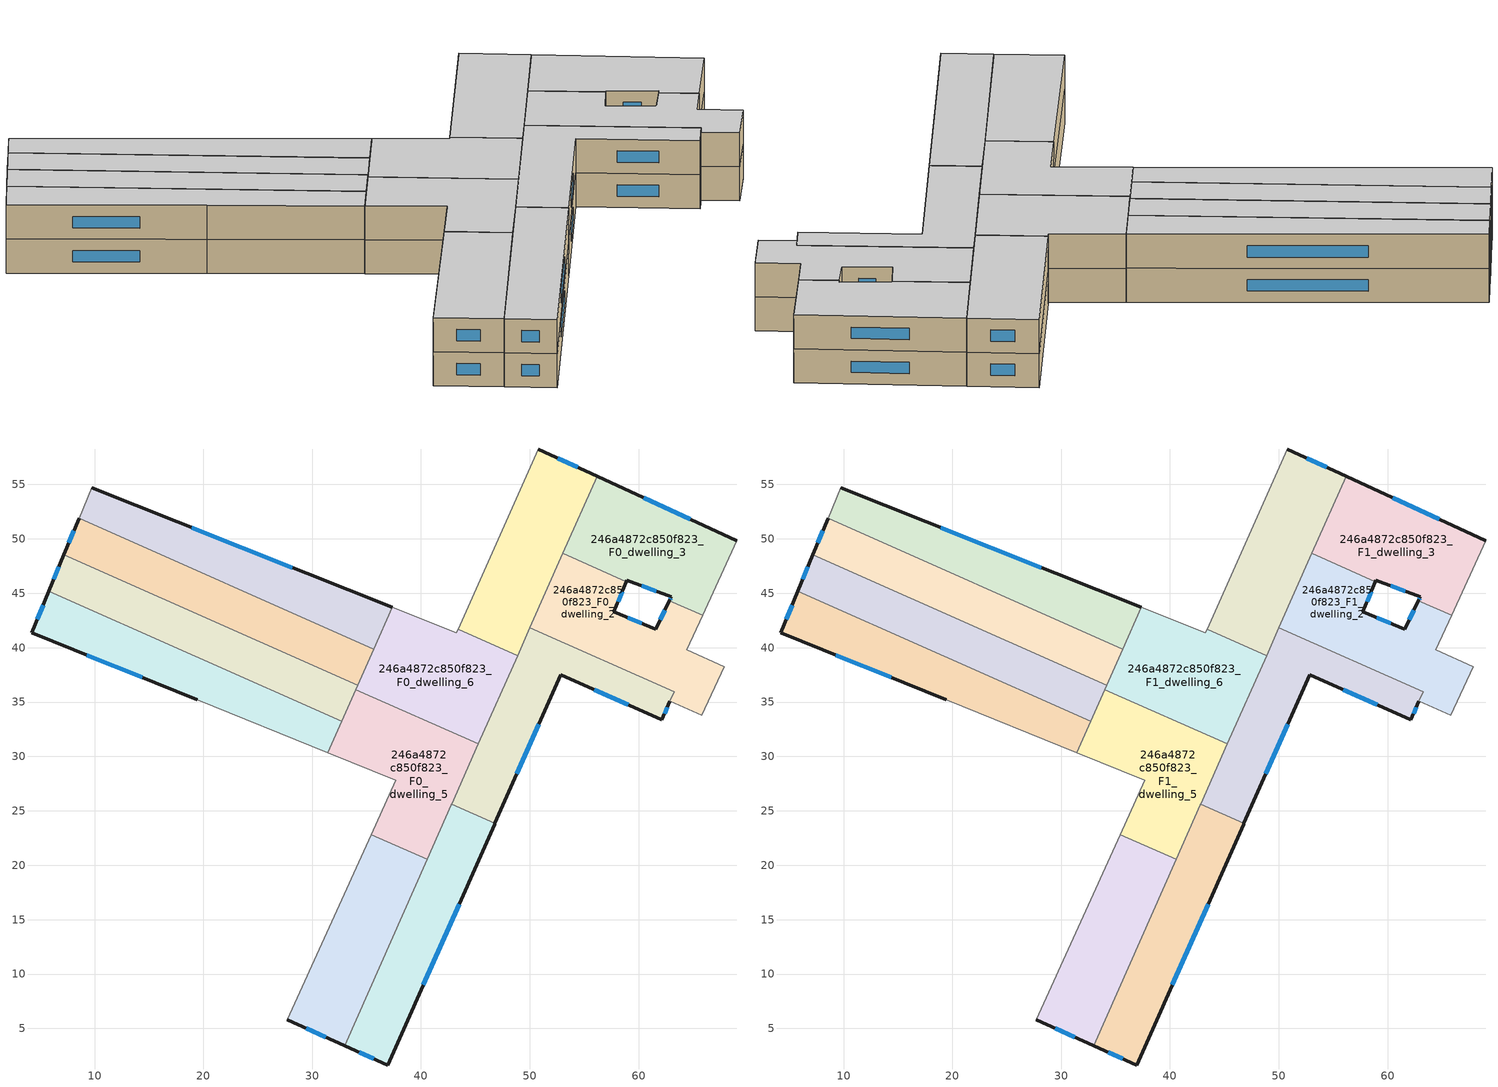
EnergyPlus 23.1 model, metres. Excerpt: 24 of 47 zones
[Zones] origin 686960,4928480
246a4872c850f823_F0_dwelling_0
 floor ground (EU_floor_Construction): 46.81,23.87 46.77,23.78 36.96,1.64 33,3.42 42.8,25.54 42.84,25.63 z0
 wall outside (EU_wall_Construction): 33,3.42 36.96,1.64 46.77,23.78 46.81,23.87 z0:3
 wall to 246a4872c850f823_F0_dwelling_1 (EU_wall_Construction): 46.81,23.87 42.84,25.63 z0:3
 wall to 246a4872c850f823_F0_dwelling_4 (EU_wall_Construction): 40.58,20.54 33,3.42 z0:3
 wall to 246a4872c850f823_F0_dwelling_5 (EU_wall_Construction): 42.84,25.63 42.8,25.54 40.58,20.54 z0:3
 window (EU_Window_Construction): 40.23,9.02 43.5,16.4 / 34.32,2.83 35.64,2.23 z1:2
246a4872c850f823_F0_dwelling_1
 floor ground (EU_floor_Construction): 63.28,35.95 62.15,33.39 52.84,37.51 46.81,23.87 42.84,25.63 50.01,41.83 z0
 wall outside (EU_wall_Construction): 46.81,23.87 52.84,37.51 62.15,33.39 62.89,35.06 z0:3
 wall to 246a4872c850f823_F0_dwelling_2 (EU_wall_Construction): 63.28,35.95 50.01,41.83 / 62.89,35.06 63.29,35.95 z0:3
 wall to 246a4872c850f823_F0_dwelling_6 (EU_wall_Construction): 48.88,39.27 45.28,31.15 z0:3
 wall to 246a4872c850f823_F0_dwelling_5 (EU_wall_Construction): 45.28,31.15 42.84,25.63 z0:3
 wall to 246a4872c850f823_F0_dwelling_7 (EU_wall_Construction): 50.01,41.83 48.88,39.27 z0:3
 window (EU_Window_Construction): 55.95,36.14 59.05,34.76 / 48.82,28.42 50.83,32.97 / 62.4,33.95 62.65,34.5 z1:2
246a4872c850f823_F0_dwelling_10
 floor ground (EU_floor_Construction): 35.66,39.88 34.2,36.57 7.19,48.53 8.57,51.88 z0
 wall outside (EU_wall_Construction): 8.57,51.88 7.19,48.53 z0:3
 wall to 246a4872c850f823_F0_dwelling_9 (EU_wall_Construction): 7.19,48.53 34.2,36.57 z0:3
 wall to 246a4872c850f823_F0_dwelling_11 (EU_wall_Construction): 35.66,39.88 8.57,51.88 z0:3
 wall to 246a4872c850f823_F0_dwelling_6 (EU_wall_Construction): 34.2,36.57 35.66,39.88 z0:3
 window (EU_Window_Construction): 8.11,50.76 7.65,49.65 z1:2
246a4872c850f823_F0_dwelling_11
 floor ground (EU_floor_Construction): 37.36,43.7 35.66,39.88 8.57,51.88 9.73,54.68 z0
 wall outside (EU_wall_Construction): 37.36,43.7 9.73,54.68 z0:3
 wall adiabatic (EU_wall_Construction): 9.73,54.68 8.57,51.88 z0:3
 wall to 246a4872c850f823_F0_dwelling_6 (EU_wall_Construction): 35.66,39.88 37.36,43.7 z0:3
 window (EU_Window_Construction): 28.15,47.36 18.94,51.02 z1:2
246a4872c850f823_F0_dwelling_2
 floor ground (EU_floor_Construction): 65.89,42.97 64.45,39.82 67.86,38.26 65.79,33.78 62.89,35.06 63.29,35.95 50.01,41.83 53.04,48.66 58.88,46.08 57.74,43.29 61.6,41.7 62.84,44.32 z0
 wall outside (EU_wall_Construction): 62.84,44.32 61.6,41.7 57.74,43.29 58.88,46.08 z0:3
 wall to 246a4872c850f823_F0_dwelling_3 (EU_wall_Construction): 58.88,46.08 53.04,48.66 / 65.89,42.97 62.84,44.32 z0:3
 wall adiabatic (EU_wall_Construction): 62.89,35.06 65.79,33.78 67.86,38.26 64.45,39.82 65.89,42.97 z0:3
 wall to 246a4872c850f823_F0_dwelling_7 (EU_wall_Construction): 53.04,48.66 50.01,41.83 z0:3
 window (EU_Window_Construction): 58.12,44.22 58.5,45.15 / 60.32,42.23 59.03,42.76 / 62.43,43.45 62.02,42.57 z1:2
246a4872c850f823_F0_dwelling_3
 floor ground (EU_floor_Construction): 69.04,49.84 65.89,42.97 62.84,44.32 63.01,44.68 58.92,46.19 58.88,46.08 53.04,48.66 56.19,55.77 z0
 wall outside (EU_wall_Construction): 58.88,46.08 58.92,46.19 63.01,44.68 62.84,44.32 / 69.04,49.84 56.19,55.77 z0:3
 wall adiabatic (EU_wall_Construction): 65.89,42.97 69.04,49.84 z0:3
 wall to 246a4872c850f823_F0_dwelling_7 (EU_wall_Construction): 56.19,55.77 53.04,48.66 z0:3
 window (EU_Window_Construction): 62.96,44.56 62.9,44.44 / 60.29,45.69 61.65,45.18 / 64.76,51.82 60.47,53.79 z1:2
246a4872c850f823_F0_dwelling_4
 floor ground (EU_floor_Construction): 40.58,20.54 33,3.42 27.69,5.79 35.43,22.82 z0
 wall outside (EU_wall_Construction): 27.69,5.79 33,3.42 z0:3
 wall adiabatic (EU_wall_Construction): 35.43,22.82 27.69,5.79 z0:3
 wall to 246a4872c850f823_F0_dwelling_5 (EU_wall_Construction): 40.58,20.54 35.43,22.82 z0:3
 window (EU_Window_Construction): 29.46,5 31.23,4.21 z1:2
246a4872c850f823_F0_dwelling_5
 floor ground (EU_floor_Construction): 45.28,31.15 40.58,20.54 35.43,22.82 37.69,27.8 31.44,30.35 34.01,36.15 z0
 wall to 246a4872c850f823_F0_dwelling_6 (EU_wall_Construction): 45.28,31.15 34.01,36.15 z0:3
 wall adiabatic (EU_wall_Construction): 31.44,30.35 37.69,27.8 35.43,22.82 z0:3
 wall to 246a4872c850f823_F0_dwelling_8 (EU_wall_Construction): 32.73,33.25 31.44,30.35 z0:3
 wall to 246a4872c850f823_F0_dwelling_9 (EU_wall_Construction): 34.01,36.15 32.73,33.25 z0:3
246a4872c850f823_F0_dwelling_6
 floor ground (EU_floor_Construction): 48.88,39.27 45.28,31.15 34.01,36.15 37.36,43.7 43.26,41.35 43.41,41.69 z0
 wall to 246a4872c850f823_F0_dwelling_7 (EU_wall_Construction): 48.88,39.27 43.41,41.69 z0:3
 wall adiabatic (EU_wall_Construction): 43.41,41.69 43.26,41.35 37.36,43.7 z0:3
 wall to 246a4872c850f823_F0_dwelling_9 (EU_wall_Construction): 34.2,36.57 34.01,36.15 z0:3
246a4872c850f823_F0_dwelling_7
 floor ground (EU_floor_Construction): 56.19,55.77 48.88,39.27 43.41,41.69 50.79,58.26 z0
 wall outside (EU_wall_Construction): 56.19,55.77 50.79,58.26 z0:3
 wall adiabatic (EU_wall_Construction): 50.79,58.26 43.41,41.69 z0:3
 window (EU_Window_Construction): 54.39,56.6 52.59,57.43 z1:2
246a4872c850f823_F0_dwelling_8
 floor ground (EU_floor_Construction): 32.73,33.25 31.44,30.35 19.45,35.23 4.21,41.35 5.8,45.18 z0
 wall outside (EU_wall_Construction): 5.8,45.18 4.21,41.35 19.45,35.23 z0:3
 wall adiabatic (EU_wall_Construction): 19.45,35.23 31.44,30.35 z0:3
 wall to 246a4872c850f823_F0_dwelling_9 (EU_wall_Construction): 32.73,33.25 5.8,45.18 z0:3
 window (EU_Window_Construction): 9.29,39.31 14.37,37.27 / 5.27,43.9 4.74,42.63 z1:2
246a4872c850f823_F0_dwelling_9
 floor ground (EU_floor_Construction): 34.2,36.57 32.73,33.25 5.8,45.18 7.19,48.53 z0
 wall outside (EU_wall_Construction): 7.19,48.53 5.8,45.18 z0:3
 window (EU_Window_Construction): 6.73,47.42 6.26,46.3 z1:2
246a4872c850f823_F1_dwelling_0
 floor to 246a4872c850f823_F0_dwelling_0 (EU_floor_Construction): 46.81,23.87 46.77,23.78 36.96,1.64 33,3.42 42.8,25.54 42.84,25.63 z3
 wall outside (EU_wall_Construction): 33,3.42 36.96,1.64 46.77,23.78 46.81,23.87 z3:6
 wall to 246a4872c850f823_F1_dwelling_1 (EU_wall_Construction): 46.81,23.87 42.84,25.63 z3:6
 wall to 246a4872c850f823_F1_dwelling_4 (EU_wall_Construction): 40.58,20.54 33,3.42 z3:6
 wall to 246a4872c850f823_F1_dwelling_5 (EU_wall_Construction): 42.84,25.63 42.8,25.54 40.58,20.54 z3:6
 window (EU_Window_Construction): 40.23,9.02 43.5,16.4 / 34.32,2.83 35.64,2.23 z4:5
 ceiling to 246a4872c850f823_F2_dwelling_0 (EU_floor_Construction): 36.96,1.64 46.77,23.78 46.81,23.87 42.84,25.63 42.8,25.54 33,3.42 z6
246a4872c850f823_F1_dwelling_1
 floor to 246a4872c850f823_F0_dwelling_1 (EU_floor_Construction): 63.29,35.95 62.15,33.39 52.84,37.51 46.81,23.87 42.84,25.63 50.01,41.83 z3
 wall outside (EU_wall_Construction): 46.81,23.87 52.84,37.51 62.15,33.39 62.89,35.06 z3:6
 wall to 246a4872c850f823_F1_dwelling_2 (EU_wall_Construction): 63.28,35.95 50.01,41.83 / 62.89,35.06 63.29,35.95 z3:6
 wall to 246a4872c850f823_F1_dwelling_6 (EU_wall_Construction): 48.88,39.27 45.28,31.15 z3:6
 wall to 246a4872c850f823_F1_dwelling_5 (EU_wall_Construction): 45.28,31.15 42.84,25.63 z3:6
 wall to 246a4872c850f823_F1_dwelling_7 (EU_wall_Construction): 50.01,41.83 48.88,39.27 z3:6
 window (EU_Window_Construction): 55.95,36.14 59.05,34.76 / 48.82,28.42 50.83,32.97 / 62.4,33.95 62.65,34.5 z4:5
 ceiling to 246a4872c850f823_F2_dwelling_1 (EU_floor_Construction): 62.15,33.39 63.29,35.95 50.01,41.83 42.84,25.63 46.81,23.87 52.84,37.51 z6
246a4872c850f823_F1_dwelling_10
 floor to 246a4872c850f823_F0_dwelling_10 (EU_floor_Construction): 35.66,39.88 34.2,36.57 7.19,48.53 8.57,51.88 z3
 wall outside (EU_wall_Construction): 8.57,51.88 7.19,48.53 z3:6
 wall to 246a4872c850f823_F1_dwelling_9 (EU_wall_Construction): 7.19,48.53 34.2,36.57 z3:6
 wall to 246a4872c850f823_F1_dwelling_11 (EU_wall_Construction): 35.66,39.88 8.57,51.88 z3:6
 wall to 246a4872c850f823_F1_dwelling_6 (EU_wall_Construction): 34.2,36.57 35.66,39.88 z3:6
 window (EU_Window_Construction): 8.11,50.76 7.65,49.65 z4:5
 ceiling to 246a4872c850f823_F2_dwelling_10 (EU_floor_Construction): 34.2,36.57 35.66,39.88 8.57,51.88 7.19,48.53 z6
246a4872c850f823_F1_dwelling_11
 floor to 246a4872c850f823_F0_dwelling_11 (EU_floor_Construction): 37.36,43.7 35.66,39.88 8.57,51.88 9.73,54.68 z3
 wall outside (EU_wall_Construction): 37.36,43.7 9.73,54.68 z3:6
 wall adiabatic (EU_wall_Construction): 9.73,54.68 8.57,51.88 z3:6
 wall to 246a4872c850f823_F1_dwelling_6 (EU_wall_Construction): 35.66,39.88 37.36,43.7 z3:6
 window (EU_Window_Construction): 28.15,47.36 18.94,51.02 z4:5
 ceiling to 246a4872c850f823_F2_dwelling_11 (EU_floor_Construction): 35.66,39.88 37.36,43.7 9.73,54.68 8.57,51.88 z6
246a4872c850f823_F1_dwelling_2
 floor to 246a4872c850f823_F0_dwelling_2 (EU_floor_Construction): 65.89,42.97 64.45,39.82 67.86,38.26 65.79,33.78 62.89,35.06 63.29,35.95 50.01,41.83 53.04,48.66 58.88,46.08 57.74,43.29 61.6,41.7 62.84,44.32 z3
 wall outside (EU_wall_Construction): 62.84,44.32 61.6,41.7 57.74,43.29 58.88,46.08 z3:6
 wall to 246a4872c850f823_F1_dwelling_3 (EU_wall_Construction): 58.88,46.08 53.04,48.66 / 65.89,42.97 62.84,44.32 z3:6
 wall adiabatic (EU_wall_Construction): 62.89,35.06 65.79,33.78 67.86,38.26 64.45,39.82 65.89,42.97 z3:6
 wall to 246a4872c850f823_F1_dwelling_7 (EU_wall_Construction): 53.04,48.66 50.01,41.83 z3:6
 window (EU_Window_Construction): 58.12,44.22 58.5,45.15 / 60.32,42.23 59.03,42.76 / 62.43,43.45 62.02,42.57 z4:5
 ceiling to 246a4872c850f823_F2_dwelling_2 (EU_floor_Construction): 65.79,33.78 67.86,38.26 64.45,39.82 65.89,42.97 62.84,44.32 61.6,41.7 57.74,43.29 58.88,46.08 53.04,48.66 50.01,41.83 63.29,35.95 62.89,35.06 z6
246a4872c850f823_F1_dwelling_3
 floor to 246a4872c850f823_F0_dwelling_3 (EU_floor_Construction): 69.04,49.84 65.89,42.97 62.84,44.32 63.01,44.68 58.92,46.19 58.88,46.08 53.04,48.66 56.19,55.77 z3
 wall outside (EU_wall_Construction): 58.88,46.08 58.92,46.19 63.01,44.68 62.84,44.32 / 69.04,49.84 56.19,55.77 z3:6
 wall adiabatic (EU_wall_Construction): 65.89,42.97 69.04,49.84 z3:6
 wall to 246a4872c850f823_F1_dwelling_7 (EU_wall_Construction): 56.19,55.77 53.04,48.66 z3:6
 window (EU_Window_Construction): 62.96,44.56 62.9,44.44 / 60.29,45.69 61.65,45.18 / 64.76,51.82 60.47,53.79 z4:5
 ceiling to 246a4872c850f823_F2_dwelling_3 (EU_floor_Construction): 65.89,42.97 69.04,49.84 56.19,55.77 53.04,48.66 58.88,46.08 58.92,46.19 63.01,44.68 62.84,44.32 z6
246a4872c850f823_F1_dwelling_4
 floor to 246a4872c850f823_F0_dwelling_4 (EU_floor_Construction): 40.58,20.54 33,3.42 27.69,5.79 35.43,22.82 z3
 wall outside (EU_wall_Construction): 27.69,5.79 33,3.42 z3:6
 wall adiabatic (EU_wall_Construction): 35.43,22.82 27.69,5.79 z3:6
 wall to 246a4872c850f823_F1_dwelling_5 (EU_wall_Construction): 40.58,20.54 35.43,22.82 z3:6
 window (EU_Window_Construction): 29.46,5 31.23,4.21 z4:5
 ceiling to 246a4872c850f823_F2_dwelling_4 (EU_floor_Construction): 33,3.42 40.58,20.54 35.43,22.82 27.69,5.79 z6
246a4872c850f823_F1_dwelling_5
 floor to 246a4872c850f823_F0_dwelling_5 (EU_floor_Construction): 45.28,31.15 40.58,20.54 35.43,22.82 37.69,27.8 31.44,30.35 34.01,36.15 z3
 wall to 246a4872c850f823_F1_dwelling_6 (EU_wall_Construction): 45.28,31.15 34.01,36.15 z3:6
 wall adiabatic (EU_wall_Construction): 31.44,30.35 37.69,27.8 35.43,22.82 z3:6
 wall to 246a4872c850f823_F1_dwelling_8 (EU_wall_Construction): 32.73,33.25 31.44,30.35 z3:6
 wall to 246a4872c850f823_F1_dwelling_9 (EU_wall_Construction): 34.01,36.15 32.73,33.25 z3:6
 ceiling to 246a4872c850f823_F2_dwelling_5 (EU_floor_Construction): 40.58,20.54 45.28,31.15 34.01,36.15 31.44,30.35 37.69,27.8 35.43,22.82 z6
246a4872c850f823_F1_dwelling_6
 floor to 246a4872c850f823_F0_dwelling_6 (EU_floor_Construction): 48.88,39.27 45.28,31.15 34.01,36.15 37.36,43.7 43.26,41.35 43.41,41.69 z3
 wall to 246a4872c850f823_F1_dwelling_7 (EU_wall_Construction): 48.88,39.27 43.41,41.69 z3:6
 wall adiabatic (EU_wall_Construction): 43.41,41.69 43.26,41.35 37.36,43.7 z3:6
 wall to 246a4872c850f823_F1_dwelling_9 (EU_wall_Construction): 34.2,36.57 34.01,36.15 z3:6
 ceiling to 246a4872c850f823_F2_dwelling_6 (EU_floor_Construction): 45.28,31.15 48.88,39.27 43.41,41.69 43.26,41.35 37.36,43.7 34.01,36.15 z6
246a4872c850f823_F1_dwelling_7
 floor to 246a4872c850f823_F0_dwelling_7 (EU_floor_Construction): 56.19,55.77 48.88,39.27 43.41,41.69 50.79,58.26 z3
 wall outside (EU_wall_Construction): 56.19,55.77 50.79,58.26 z3:6
 wall adiabatic (EU_wall_Construction): 50.79,58.26 43.41,41.69 z3:6
 window (EU_Window_Construction): 54.39,56.6 52.59,57.43 z4:5
 ceiling to 246a4872c850f823_F2_dwelling_7 (EU_floor_Construction): 48.88,39.27 56.19,55.77 50.79,58.26 43.41,41.69 z6
246a4872c850f823_F1_dwelling_8
 floor to 246a4872c850f823_F0_dwelling_8 (EU_floor_Construction): 32.73,33.25 31.44,30.35 19.45,35.23 4.21,41.35 5.8,45.18 z3
 wall outside (EU_wall_Construction): 5.8,45.18 4.21,41.35 19.45,35.23 z3:6
 wall adiabatic (EU_wall_Construction): 19.45,35.23 31.44,30.35 z3:6
 wall to 246a4872c850f823_F1_dwelling_9 (EU_wall_Construction): 32.73,33.25 5.8,45.18 z3:6
 window (EU_Window_Construction): 9.29,39.31 14.37,37.27 / 5.27,43.9 4.74,42.63 z4:5
 ceiling to 246a4872c850f823_F2_dwelling_8 (EU_floor_Construction): 31.44,30.35 32.73,33.25 5.8,45.18 4.21,41.35 19.45,35.23 z6
246a4872c850f823_F1_dwelling_9
 floor to 246a4872c850f823_F0_dwelling_9 (EU_floor_Construction): 34.2,36.57 32.73,33.25 5.8,45.18 7.19,48.53 z3
 wall outside (EU_wall_Construction): 7.19,48.53 5.8,45.18 z3:6
 window (EU_Window_Construction): 6.73,47.42 6.26,46.3 z4:5
 ceiling to 246a4872c850f823_F2_dwelling_9 (EU_floor_Construction): 32.73,33.25 34.2,36.57 7.19,48.53 5.8,45.18 z6
[Building]
EU S2 Campaign: North Axis=0; Terrain=City; Solar Distribution=FullExterior
[Site:Location]
Bologna: Latitude=44.5; Longitude=11.25; Time Zone=1; Elevation=37
[SizingPeriod:WeatherFileDays]
AnnualSizingPeriod: Begin Month=1; Begin Day of Month=1; End Month=12; End Day of Month=31; Day of Week for Start Day=Monday; Use Weather File Daylight Saving Period=No; Use Weather File Rain and Snow Indicators=No
[MATERIAL]
EU_InternalMass_Material: Roughness=MediumRough; Thickness=0.1; Conductivity=1; Density=1800; Specific Heat=900; Thermal Absorptance=0.9; Solar Absorptance=0.7; Visible Absorptance=0.7
[MATERIAL:NOMASS] Roughness=MediumRough; Thermal Absorptance=0.9; Solar Absorptance=0.7; Visible Absorptance=0.7
Name | Thermal Resistance
EU_wall_NoMass | 0.937881
EU_floor_NoMass | 0.71348
[WINDOWMATERIAL:SIMPLEGLAZINGSYSTEM]
EU_Window_SimpleGlazing: UFactor=4.25633; Solar Heat Gain Coefficient=0.85; Visible Transmittance=0.85
[CONSTRUCTION]
EU_wall_Construction: EU_wall_NoMass
EU_floor_Construction: EU_floor_NoMass
EU_Window_Construction: EU_Window_SimpleGlazing
EU_InternalMass_Construction: EU_InternalMass_Material
[ZONE] Type=1; Multiplier=1; Ceiling Height=autocalculate; Floor Area=autocalculate; Part of Total Floor Area=Yes
Name | Volume
246a4872c850f823_F0_dwelling_0; 246a4872c850f823_F1_dwelling_0 | 316.768
246a4872c850f823_F0_dwelling_1 | 316.232
246a4872c850f823_F1_dwelling_1 | 316.259
246a4872c850f823_F0_dwelling_10; 246a4872c850f823_F1_dwelling_10 | 321.198
246a4872c850f823_F0_dwelling_11; 246a4872c850f823_F1_dwelling_11 | 321.113
246a4872c850f823_F0_dwelling_2; 246a4872c850f823_F1_dwelling_2 | 330.417
246a4872c850f823_F0_dwelling_3; 246a4872c850f823_F1_dwelling_3 | 321.135
246a4872c850f823_F0_dwelling_4; 246a4872c850f823_F1_dwelling_4 | 321.19
246a4872c850f823_F0_dwelling_5; 246a4872c850f823_F1_dwelling_5 | 321.161
246a4872c850f823_F0_dwelling_6; 246a4872c850f823_F1_dwelling_6 | 318.931
246a4872c850f823_F0_dwelling_7; 246a4872c850f823_F1_dwelling_7 | 323.459
246a4872c850f823_F0_dwelling_8; 246a4872c850f823_F1_dwelling_8 | 321.151
246a4872c850f823_F0_dwelling_9; 246a4872c850f823_F1_dwelling_9 | 321.112
[INTERNALMASS] Construction=EU_InternalMass_Construction
Name | Zone or ZoneList | Surface Area
246a4872c850f823_F0_dwelling_0_EU_InternalMass | 246a4872c850f823_F0_dwelling_0 | 105.59
246a4872c850f823_F0_dwelling_1_EU_InternalMass | 246a4872c850f823_F0_dwelling_1 | 105.419
246a4872c850f823_F0_dwelling_2_EU_InternalMass | 246a4872c850f823_F0_dwelling_2 | 110.139
246a4872c850f823_F0_dwelling_3_EU_InternalMass | 246a4872c850f823_F0_dwelling_3 | 107.045
246a4872c850f823_F0_dwelling_4_EU_InternalMass | 246a4872c850f823_F0_dwelling_4 | 107.063
246a4872c850f823_F0_dwelling_5_EU_InternalMass | 246a4872c850f823_F0_dwelling_5 | 107.054
246a4872c850f823_F0_dwelling_6_EU_InternalMass | 246a4872c850f823_F0_dwelling_6 | 106.31
246a4872c850f823_F0_dwelling_7_EU_InternalMass | 246a4872c850f823_F0_dwelling_7 | 107.82
246a4872c850f823_F0_dwelling_8_EU_InternalMass | 246a4872c850f823_F0_dwelling_8 | 107.05
246a4872c850f823_F0_dwelling_9_EU_InternalMass | 246a4872c850f823_F0_dwelling_9 | 107.038
246a4872c850f823_F0_dwelling_10_EU_InternalMass | 246a4872c850f823_F0_dwelling_10 | 107.066
246a4872c850f823_F0_dwelling_11_EU_InternalMass | 246a4872c850f823_F0_dwelling_11 | 107.038
246a4872c850f823_F1_dwelling_0_EU_InternalMass | 246a4872c850f823_F1_dwelling_0 | 105.59
246a4872c850f823_F1_dwelling_1_EU_InternalMass | 246a4872c850f823_F1_dwelling_1 | 105.419
246a4872c850f823_F1_dwelling_2_EU_InternalMass | 246a4872c850f823_F1_dwelling_2 | 110.139
246a4872c850f823_F1_dwelling_3_EU_InternalMass | 246a4872c850f823_F1_dwelling_3 | 107.045
246a4872c850f823_F1_dwelling_4_EU_InternalMass | 246a4872c850f823_F1_dwelling_4 | 107.063
246a4872c850f823_F1_dwelling_5_EU_InternalMass | 246a4872c850f823_F1_dwelling_5 | 107.054
246a4872c850f823_F1_dwelling_6_EU_InternalMass | 246a4872c850f823_F1_dwelling_6 | 106.31
246a4872c850f823_F1_dwelling_7_EU_InternalMass | 246a4872c850f823_F1_dwelling_7 | 107.82
246a4872c850f823_F1_dwelling_8_EU_InternalMass | 246a4872c850f823_F1_dwelling_8 | 107.05
246a4872c850f823_F1_dwelling_9_EU_InternalMass | 246a4872c850f823_F1_dwelling_9 | 107.038
246a4872c850f823_F1_dwelling_10_EU_InternalMass | 246a4872c850f823_F1_dwelling_10 | 107.066
246a4872c850f823_F1_dwelling_11_EU_InternalMass | 246a4872c850f823_F1_dwelling_11 | 107.038
[OTHEREQUIPMENT] Fuel Type=Electricity; Design Level Calculation Method=Watts/Area; Power per Zone Floor Area=1; Fraction Latent=0; Fraction Radiant=0; Fraction Lost=0; Carbon Dioxide Generation Rate=0; EndUse Subcategory=EU_Step8_InternalGains
Name | Zone or ZoneList or Space or SpaceList | Schedule
EU_Step8_InternalGain_246a4872c850f823_F0_dwelling_0_f000 | 246a4872c850f823_F0_dwelling_0 | EU_Step8_GainSchedule_246a4872c850f823_F0_dwelling_0_f000
EU_Step8_InternalGain_246a4872c850f823_F0_dwelling_1_f000 | 246a4872c850f823_F0_dwelling_1 | EU_Step8_GainSchedule_246a4872c850f823_F0_dwelling_1_f000
EU_Step8_InternalGain_246a4872c850f823_F0_dwelling_2_f000 | 246a4872c850f823_F0_dwelling_2 | EU_Step8_GainSchedule_246a4872c850f823_F0_dwelling_2_f000
EU_Step8_InternalGain_246a4872c850f823_F0_dwelling_3_f000 | 246a4872c850f823_F0_dwelling_3 | EU_Step8_GainSchedule_246a4872c850f823_F0_dwelling_3_f000
EU_Step8_InternalGain_246a4872c850f823_F0_dwelling_4_f000 | 246a4872c850f823_F0_dwelling_4 | EU_Step8_GainSchedule_246a4872c850f823_F0_dwelling_4_f000
EU_Step8_InternalGain_246a4872c850f823_F0_dwelling_5_f000 | 246a4872c850f823_F0_dwelling_5 | EU_Step8_GainSchedule_246a4872c850f823_F0_dwelling_5_f000
EU_Step8_InternalGain_246a4872c850f823_F0_dwelling_6_f000 | 246a4872c850f823_F0_dwelling_6 | EU_Step8_GainSchedule_246a4872c850f823_F0_dwelling_6_f000
EU_Step8_InternalGain_246a4872c850f823_F0_dwelling_7_f000 | 246a4872c850f823_F0_dwelling_7 | EU_Step8_GainSchedule_246a4872c850f823_F0_dwelling_7_f000
EU_Step8_InternalGain_246a4872c850f823_F0_dwelling_8_f000 | 246a4872c850f823_F0_dwelling_8 | EU_Step8_GainSchedule_246a4872c850f823_F0_dwelling_8_f000
EU_Step8_InternalGain_246a4872c850f823_F0_dwelling_9_f000 | 246a4872c850f823_F0_dwelling_9 | EU_Step8_GainSchedule_246a4872c850f823_F0_dwelling_9_f000
EU_Step8_InternalGain_246a4872c850f823_F0_dwelling_10_f000 | 246a4872c850f823_F0_dwelling_10 | EU_Step8_GainSchedule_246a4872c850f823_F0_dwelling_10_f000
EU_Step8_InternalGain_246a4872c850f823_F0_dwelling_11_f000 | 246a4872c850f823_F0_dwelling_11 | EU_Step8_GainSchedule_246a4872c850f823_F0_dwelling_11_f000
EU_Step8_InternalGain_246a4872c850f823_F1_dwelling_0_f000 | 246a4872c850f823_F1_dwelling_0 | EU_Step8_GainSchedule_246a4872c850f823_F1_dwelling_0_f000
EU_Step8_InternalGain_246a4872c850f823_F1_dwelling_1_f000 | 246a4872c850f823_F1_dwelling_1 | EU_Step8_GainSchedule_246a4872c850f823_F1_dwelling_1_f000
EU_Step8_InternalGain_246a4872c850f823_F1_dwelling_2_f000 | 246a4872c850f823_F1_dwelling_2 | EU_Step8_GainSchedule_246a4872c850f823_F1_dwelling_2_f000
EU_Step8_InternalGain_246a4872c850f823_F1_dwelling_3_f000 | 246a4872c850f823_F1_dwelling_3 | EU_Step8_GainSchedule_246a4872c850f823_F1_dwelling_3_f000
EU_Step8_InternalGain_246a4872c850f823_F1_dwelling_4_f000 | 246a4872c850f823_F1_dwelling_4 | EU_Step8_GainSchedule_246a4872c850f823_F1_dwelling_4_f000
EU_Step8_InternalGain_246a4872c850f823_F1_dwelling_5_f000 | 246a4872c850f823_F1_dwelling_5 | EU_Step8_GainSchedule_246a4872c850f823_F1_dwelling_5_f000
EU_Step8_InternalGain_246a4872c850f823_F1_dwelling_6_f000 | 246a4872c850f823_F1_dwelling_6 | EU_Step8_GainSchedule_246a4872c850f823_F1_dwelling_6_f000
EU_Step8_InternalGain_246a4872c850f823_F1_dwelling_7_f000 | 246a4872c850f823_F1_dwelling_7 | EU_Step8_GainSchedule_246a4872c850f823_F1_dwelling_7_f000
EU_Step8_InternalGain_246a4872c850f823_F1_dwelling_8_f000 | 246a4872c850f823_F1_dwelling_8 | EU_Step8_GainSchedule_246a4872c850f823_F1_dwelling_8_f000
EU_Step8_InternalGain_246a4872c850f823_F1_dwelling_9_f000 | 246a4872c850f823_F1_dwelling_9 | EU_Step8_GainSchedule_246a4872c850f823_F1_dwelling_9_f000
EU_Step8_InternalGain_246a4872c850f823_F1_dwelling_10_f000 | 246a4872c850f823_F1_dwelling_10 | EU_Step8_GainSchedule_246a4872c850f823_F1_dwelling_10_f000
EU_Step8_InternalGain_246a4872c850f823_F1_dwelling_11_f000 | 246a4872c850f823_F1_dwelling_11 | EU_Step8_GainSchedule_246a4872c850f823_F1_dwelling_11_f000
[ZONEVENTILATION:DESIGNFLOWRATE] Schedule=EU_AlwaysOn; Design Flow Rate Calculation Method=AirChanges/Hour; Air Changes per Hour=0.687892; Ventilation Type=Natural; Fan Pressure Rise=0; Fan Total Efficiency=1; Constant Term Coefficient=1; Temperature Term Coefficient=0; Velocity Term Coefficient=0; Velocity Squared Term Coefficient=0; Minimum Indoor Temperature=-100; Maximum Indoor Temperature=100; Delta Temperature=-100; Minimum Outdoor Temperature=-100; Maximum Outdoor Temperature=100; Maximum Wind Speed=40
Name | Zone or ZoneList or Space or SpaceList
EU_ConstantAir_246a4872c850f823_F0_dwelling_0 | 246a4872c850f823_F0_dwelling_0
EU_ConstantAir_246a4872c850f823_F0_dwelling_1 | 246a4872c850f823_F0_dwelling_1
EU_ConstantAir_246a4872c850f823_F0_dwelling_2 | 246a4872c850f823_F0_dwelling_2
EU_ConstantAir_246a4872c850f823_F0_dwelling_3 | 246a4872c850f823_F0_dwelling_3
EU_ConstantAir_246a4872c850f823_F0_dwelling_4 | 246a4872c850f823_F0_dwelling_4
EU_ConstantAir_246a4872c850f823_F0_dwelling_5 | 246a4872c850f823_F0_dwelling_5
EU_ConstantAir_246a4872c850f823_F0_dwelling_6 | 246a4872c850f823_F0_dwelling_6
EU_ConstantAir_246a4872c850f823_F0_dwelling_7 | 246a4872c850f823_F0_dwelling_7
EU_ConstantAir_246a4872c850f823_F0_dwelling_8 | 246a4872c850f823_F0_dwelling_8
EU_ConstantAir_246a4872c850f823_F0_dwelling_9 | 246a4872c850f823_F0_dwelling_9
EU_ConstantAir_246a4872c850f823_F0_dwelling_10 | 246a4872c850f823_F0_dwelling_10
EU_ConstantAir_246a4872c850f823_F0_dwelling_11 | 246a4872c850f823_F0_dwelling_11
EU_ConstantAir_246a4872c850f823_F1_dwelling_0 | 246a4872c850f823_F1_dwelling_0
EU_ConstantAir_246a4872c850f823_F1_dwelling_1 | 246a4872c850f823_F1_dwelling_1
EU_ConstantAir_246a4872c850f823_F1_dwelling_2 | 246a4872c850f823_F1_dwelling_2
EU_ConstantAir_246a4872c850f823_F1_dwelling_3 | 246a4872c850f823_F1_dwelling_3
EU_ConstantAir_246a4872c850f823_F1_dwelling_4 | 246a4872c850f823_F1_dwelling_4
EU_ConstantAir_246a4872c850f823_F1_dwelling_5 | 246a4872c850f823_F1_dwelling_5
EU_ConstantAir_246a4872c850f823_F1_dwelling_6 | 246a4872c850f823_F1_dwelling_6
EU_ConstantAir_246a4872c850f823_F1_dwelling_7 | 246a4872c850f823_F1_dwelling_7
EU_ConstantAir_246a4872c850f823_F1_dwelling_8 | 246a4872c850f823_F1_dwelling_8
EU_ConstantAir_246a4872c850f823_F1_dwelling_9 | 246a4872c850f823_F1_dwelling_9
EU_ConstantAir_246a4872c850f823_F1_dwelling_10 | 246a4872c850f823_F1_dwelling_10
EU_ConstantAir_246a4872c850f823_F1_dwelling_11 | 246a4872c850f823_F1_dwelling_11
[HVACTEMPLATE:THERMOSTAT] Constant Heating Setpoint=20; Constant Cooling Setpoint=50
EU_HeatOnly_246a4872c850f823_F0_dwelling_0; EU_HeatOnly_246a4872c850f823_F0_dwelling_1; EU_HeatOnly_246a4872c850f823_F0_dwelling_2; EU_HeatOnly_246a4872c850f823_F0_dwelling_3; EU_HeatOnly_246a4872c850f823_F0_dwelling_4; EU_HeatOnly_246a4872c850f823_F0_dwelling_5; EU_HeatOnly_246a4872c850f823_F0_dwelling_6; EU_HeatOnly_246a4872c850f823_F0_dwelling_7; EU_HeatOnly_246a4872c850f823_F0_dwelling_8; EU_HeatOnly_246a4872c850f823_F0_dwelling_9; EU_HeatOnly_246a4872c850f823_F0_dwelling_10; EU_HeatOnly_246a4872c850f823_F0_dwelling_11; EU_HeatOnly_246a4872c850f823_F1_dwelling_0; EU_HeatOnly_246a4872c850f823_F1_dwelling_1; EU_HeatOnly_246a4872c850f823_F1_dwelling_2; EU_HeatOnly_246a4872c850f823_F1_dwelling_3; EU_HeatOnly_246a4872c850f823_F1_dwelling_4; EU_HeatOnly_246a4872c850f823_F1_dwelling_5; EU_HeatOnly_246a4872c850f823_F1_dwelling_6; EU_HeatOnly_246a4872c850f823_F1_dwelling_7; EU_HeatOnly_246a4872c850f823_F1_dwelling_8; EU_HeatOnly_246a4872c850f823_F1_dwelling_9; EU_HeatOnly_246a4872c850f823_F1_dwelling_10; EU_HeatOnly_246a4872c850f823_F1_dwelling_11; EU_HeatOnly_246a4872c850f823_F2_dwelling_0; EU_HeatOnly_246a4872c850f823_F2_dwelling_1; EU_HeatOnly_246a4872c850f823_F2_dwelling_2; EU_HeatOnly_246a4872c850f823_F2_dwelling_3; EU_HeatOnly_246a4872c850f823_F2_dwelling_4; EU_HeatOnly_246a4872c850f823_F2_dwelling_5; EU_HeatOnly_246a4872c850f823_F2_dwelling_6; EU_HeatOnly_246a4872c850f823_F2_dwelling_7; EU_HeatOnly_246a4872c850f823_F2_dwelling_8; EU_HeatOnly_246a4872c850f823_F2_dwelling_9; EU_HeatOnly_246a4872c850f823_F2_dwelling_10; EU_HeatOnly_246a4872c850f823_F2_dwelling_11; EU_HeatOnly_246a4872c850f823_F3_dwelling_0; EU_HeatOnly_246a4872c850f823_F3_dwelling_1; EU_HeatOnly_246a4872c850f823_F3_dwelling_2; EU_HeatOnly_246a4872c850f823_F3_dwelling_3; EU_HeatOnly_246a4872c850f823_F3_dwelling_4; EU_HeatOnly_246a4872c850f823_F3_dwelling_5; EU_HeatOnly_246a4872c850f823_F3_dwelling_6; EU_HeatOnly_246a4872c850f823_F3_dwelling_7; EU_HeatOnly_246a4872c850f823_F3_dwelling_8; EU_HeatOnly_246a4872c850f823_F3_dwelling_9; EU_HeatOnly_246a4872c850f823_F3_dwelling_10
[HVACTEMPLATE:ZONE:IDEALLOADSAIRSYSTEM] System Availability Schedule=EU_AlwaysOn; Maximum Heating Supply Air Temperature=50; Minimum Cooling Supply Air Temperature=13; Maximum Heating Supply Air Humidity Ratio=0.0156; Minimum Cooling Supply Air Humidity Ratio=0.0077; Heating Limit=NoLimit; Cooling Limit=NoLimit; Heating Availability Schedule=EU_AlwaysOn; Cooling Availability Schedule=EU_CoolingOff; Dehumidification Control Type=ConstantSensibleHeatRatio; Cooling Sensible Heat Ratio=0.7; Dehumidification Setpoint=60; Humidification Control Type=None; Humidification Setpoint=30; Outdoor Air Method=None; Outdoor Air Flow Rate per Person=0.00944; Outdoor Air Flow Rate per Zone Floor Area=0; Outdoor Air Flow Rate per Zone=0; Demand Controlled Ventilation Type=None; Outdoor Air Economizer Type=NoEconomizer; Heat Recovery Type=None; Sensible Heat Recovery Effectiveness=0.7; Latent Heat Recovery Effectiveness=0.65
Name | Template Thermostat
246a4872c850f823_F0_dwelling_0 | EU_HeatOnly_246a4872c850f823_F0_dwelling_0
246a4872c850f823_F0_dwelling_1 | EU_HeatOnly_246a4872c850f823_F0_dwelling_1
246a4872c850f823_F0_dwelling_2 | EU_HeatOnly_246a4872c850f823_F0_dwelling_2
246a4872c850f823_F0_dwelling_3 | EU_HeatOnly_246a4872c850f823_F0_dwelling_3
246a4872c850f823_F0_dwelling_4 | EU_HeatOnly_246a4872c850f823_F0_dwelling_4
246a4872c850f823_F0_dwelling_5 | EU_HeatOnly_246a4872c850f823_F0_dwelling_5
246a4872c850f823_F0_dwelling_6 | EU_HeatOnly_246a4872c850f823_F0_dwelling_6
246a4872c850f823_F0_dwelling_7 | EU_HeatOnly_246a4872c850f823_F0_dwelling_7
246a4872c850f823_F0_dwelling_8 | EU_HeatOnly_246a4872c850f823_F0_dwelling_8
246a4872c850f823_F0_dwelling_9 | EU_HeatOnly_246a4872c850f823_F0_dwelling_9
246a4872c850f823_F0_dwelling_10 | EU_HeatOnly_246a4872c850f823_F0_dwelling_10
246a4872c850f823_F0_dwelling_11 | EU_HeatOnly_246a4872c850f823_F0_dwelling_11
246a4872c850f823_F1_dwelling_0 | EU_HeatOnly_246a4872c850f823_F1_dwelling_0
246a4872c850f823_F1_dwelling_1 | EU_HeatOnly_246a4872c850f823_F1_dwelling_1
246a4872c850f823_F1_dwelling_2 | EU_HeatOnly_246a4872c850f823_F1_dwelling_2
246a4872c850f823_F1_dwelling_3 | EU_HeatOnly_246a4872c850f823_F1_dwelling_3
246a4872c850f823_F1_dwelling_4 | EU_HeatOnly_246a4872c850f823_F1_dwelling_4
246a4872c850f823_F1_dwelling_5 | EU_HeatOnly_246a4872c850f823_F1_dwelling_5
246a4872c850f823_F1_dwelling_6 | EU_HeatOnly_246a4872c850f823_F1_dwelling_6
246a4872c850f823_F1_dwelling_7 | EU_HeatOnly_246a4872c850f823_F1_dwelling_7
246a4872c850f823_F1_dwelling_8 | EU_HeatOnly_246a4872c850f823_F1_dwelling_8
246a4872c850f823_F1_dwelling_9 | EU_HeatOnly_246a4872c850f823_F1_dwelling_9
246a4872c850f823_F1_dwelling_10 | EU_HeatOnly_246a4872c850f823_F1_dwelling_10
246a4872c850f823_F1_dwelling_11 | EU_HeatOnly_246a4872c850f823_F1_dwelling_11
[SIZING:ZONE] Zone Cooling Design Supply Air Temperature Input Method=SupplyAirTemperature; Zone Cooling Design Supply Air Temperature=13; Zone Heating Design Supply Air Temperature Input Method=SupplyAirTemperature; Zone Heating Design Supply Air Temperature=50; Zone Cooling Design Supply Air Humidity Ratio=0.008; Zone Heating Design Supply Air Humidity Ratio=0.008; Cooling Design Air Flow Method=DesignDay; Cooling Design Air Flow Rate=0; Cooling Minimum Air Flow per Zone Floor Area=0.000762; Cooling Minimum Air Flow=0; Cooling Minimum Air Flow Fraction=0.2; Heating Design Air Flow Method=DesignDay; Heating Design Air Flow Rate=0; Heating Maximum Air Flow per Zone Floor Area=0.002032; Heating Maximum Air Flow=0.141576; Heating Maximum Air Flow Fraction=0.3; Account for Dedicated Outdoor Air System=No; Dedicated Outdoor Air System Control Strategy=NeutralSupplyAir; Dedicated Outdoor Air Low Setpoint Temperature for Design=autosize; Dedicated Outdoor Air High Setpoint Temperature for Design=autosize; Zone Load Sizing Method=Sensible Load Only No Latent Load; Zone Latent Cooling Design Supply Air Humidity Ratio Input Method=HumidityRatioDifference; Zone Cooling Design Supply Air Humidity Ratio Difference=0.005; Zone Latent Heating Design Supply Air Humidity Ratio Input Method=HumidityRatioDifference; Zone Humidification Design Supply Air Humidity Ratio Difference=0.005
246a4872c850f823_F0_dwelling_0; 246a4872c850f823_F0_dwelling_1; 246a4872c850f823_F0_dwelling_2; 246a4872c850f823_F0_dwelling_3; 246a4872c850f823_F0_dwelling_4; 246a4872c850f823_F0_dwelling_5; 246a4872c850f823_F0_dwelling_6; 246a4872c850f823_F0_dwelling_7; 246a4872c850f823_F0_dwelling_8; 246a4872c850f823_F0_dwelling_9; 246a4872c850f823_F0_dwelling_10; 246a4872c850f823_F0_dwelling_11; 246a4872c850f823_F1_dwelling_0; 246a4872c850f823_F1_dwelling_1; 246a4872c850f823_F1_dwelling_2; 246a4872c850f823_F1_dwelling_3; 246a4872c850f823_F1_dwelling_4; 246a4872c850f823_F1_dwelling_5; 246a4872c850f823_F1_dwelling_6; 246a4872c850f823_F1_dwelling_7; 246a4872c850f823_F1_dwelling_8; 246a4872c850f823_F1_dwelling_9; 246a4872c850f823_F1_dwelling_10; 246a4872c850f823_F1_dwelling_11
[SCHEDULE:CONSTANT]
Name | Hourly Value
EU_AlwaysOn | 1
EU_CoolingOff | 0
[SCHEDULE:FILE] Column Number=1; Rows to Skip at Top=0; Number of Hours of Data=8760; Column Separator=Comma; Interpolate to Timestep=No; Minutes per Item=60; Adjust Schedule for Daylight Savings=Yes
Name | File
EU_Step8_GainSchedule_246a4872c850f823_F0_dwelling_0_f000 | ../../schedules/246a4872c850f823/246a4872c850f823_F0_dwelling_0_f000_gain.csv
EU_Step8_GainSchedule_246a4872c850f823_F0_dwelling_1_f000 | ../../schedules/246a4872c850f823/246a4872c850f823_F0_dwelling_1_f000_gain.csv
EU_Step8_GainSchedule_246a4872c850f823_F0_dwelling_2_f000 | ../../schedules/246a4872c850f823/246a4872c850f823_F0_dwelling_2_f000_gain.csv
EU_Step8_GainSchedule_246a4872c850f823_F0_dwelling_3_f000 | ../../schedules/246a4872c850f823/246a4872c850f823_F0_dwelling_3_f000_gain.csv
EU_Step8_GainSchedule_246a4872c850f823_F0_dwelling_4_f000 | ../../schedules/246a4872c850f823/246a4872c850f823_F0_dwelling_4_f000_gain.csv
EU_Step8_GainSchedule_246a4872c850f823_F0_dwelling_5_f000 | ../../schedules/246a4872c850f823/246a4872c850f823_F0_dwelling_5_f000_gain.csv
EU_Step8_GainSchedule_246a4872c850f823_F0_dwelling_6_f000 | ../../schedules/246a4872c850f823/246a4872c850f823_F0_dwelling_6_f000_gain.csv
EU_Step8_GainSchedule_246a4872c850f823_F0_dwelling_7_f000 | ../../schedules/246a4872c850f823/246a4872c850f823_F0_dwelling_7_f000_gain.csv
EU_Step8_GainSchedule_246a4872c850f823_F0_dwelling_8_f000 | ../../schedules/246a4872c850f823/246a4872c850f823_F0_dwelling_8_f000_gain.csv
EU_Step8_GainSchedule_246a4872c850f823_F0_dwelling_9_f000 | ../../schedules/246a4872c850f823/246a4872c850f823_F0_dwelling_9_f000_gain.csv
EU_Step8_GainSchedule_246a4872c850f823_F0_dwelling_10_f000 | ../../schedules/246a4872c850f823/246a4872c850f823_F0_dwelling_10_f000_gain.csv
EU_Step8_GainSchedule_246a4872c850f823_F0_dwelling_11_f000 | ../../schedules/246a4872c850f823/246a4872c850f823_F0_dwelling_11_f000_gain.csv
EU_Step8_GainSchedule_246a4872c850f823_F1_dwelling_0_f000 | ../../schedules/246a4872c850f823/246a4872c850f823_F1_dwelling_0_f000_gain.csv
EU_Step8_GainSchedule_246a4872c850f823_F1_dwelling_1_f000 | ../../schedules/246a4872c850f823/246a4872c850f823_F1_dwelling_1_f000_gain.csv
EU_Step8_GainSchedule_246a4872c850f823_F1_dwelling_2_f000 | ../../schedules/246a4872c850f823/246a4872c850f823_F1_dwelling_2_f000_gain.csv
EU_Step8_GainSchedule_246a4872c850f823_F1_dwelling_3_f000 | ../../schedules/246a4872c850f823/246a4872c850f823_F1_dwelling_3_f000_gain.csv
EU_Step8_GainSchedule_246a4872c850f823_F1_dwelling_4_f000 | ../../schedules/246a4872c850f823/246a4872c850f823_F1_dwelling_4_f000_gain.csv
EU_Step8_GainSchedule_246a4872c850f823_F1_dwelling_5_f000 | ../../schedules/246a4872c850f823/246a4872c850f823_F1_dwelling_5_f000_gain.csv
EU_Step8_GainSchedule_246a4872c850f823_F1_dwelling_6_f000 | ../../schedules/246a4872c850f823/246a4872c850f823_F1_dwelling_6_f000_gain.csv
EU_Step8_GainSchedule_246a4872c850f823_F1_dwelling_7_f000 | ../../schedules/246a4872c850f823/246a4872c850f823_F1_dwelling_7_f000_gain.csv
EU_Step8_GainSchedule_246a4872c850f823_F1_dwelling_8_f000 | ../../schedules/246a4872c850f823/246a4872c850f823_F1_dwelling_8_f000_gain.csv
EU_Step8_GainSchedule_246a4872c850f823_F1_dwelling_9_f000 | ../../schedules/246a4872c850f823/246a4872c850f823_F1_dwelling_9_f000_gain.csv
EU_Step8_GainSchedule_246a4872c850f823_F1_dwelling_10_f000 | ../../schedules/246a4872c850f823/246a4872c850f823_F1_dwelling_10_f000_gain.csv
EU_Step8_GainSchedule_246a4872c850f823_F1_dwelling_11_f000 | ../../schedules/246a4872c850f823/246a4872c850f823_F1_dwelling_11_f000_gain.csv
